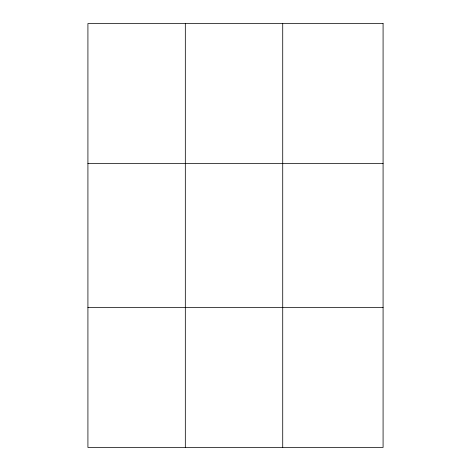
<?xml version="1.0" encoding="UTF-8"?>
<svg xmlns="http://www.w3.org/2000/svg" width="471" height="471" viewBox="0 0 471 471"><rect width="100%" height="100%" fill="white"/><g stroke="black" fill="none" stroke-linecap="round" stroke-linejoin="round"><path stroke-width="0.71" d="M185.321 23.55L185.321 447.45M282.724 23.55L282.724 447.45M87.918 163.437L383.082 163.437M87.918 307.563L383.082 307.563M383.082 23.55L383.082 447.45L87.918 447.45L87.918 23.55L383.082 23.55"/></g></svg>
